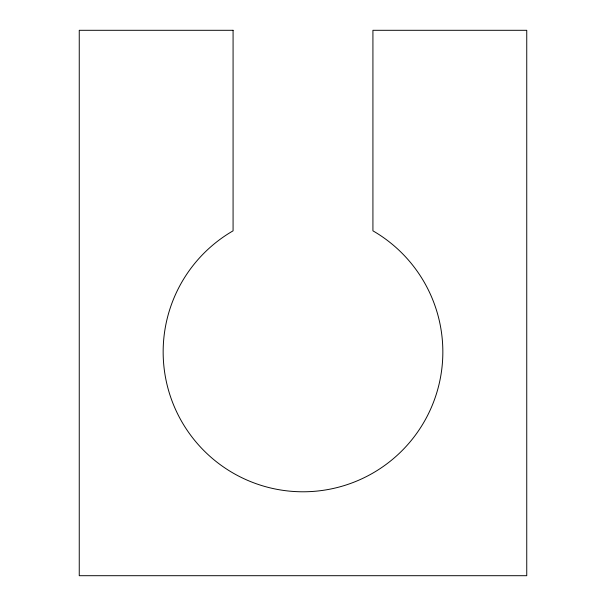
<?xml version="1.0" encoding="UTF-8"?>
<svg xmlns="http://www.w3.org/2000/svg" width="606" height="606" viewBox="0 0 606 606"><rect width="100%" height="100%" fill="white"/><g stroke="black" fill="none" stroke-linecap="round" stroke-linejoin="round"><path stroke-width="0.91" d="M233.075 30.3L79.25 30.3L79.25 575.7L526.75 575.7L526.75 30.3L372.925 30.3L372.925 230.833A139.85 139.85 0 0 1 410.126 441.835A139.85 139.85 0 0 1 195.874 441.835A139.85 139.85 0 0 1 233.075 230.833L233.075 30.3"/></g></svg>
